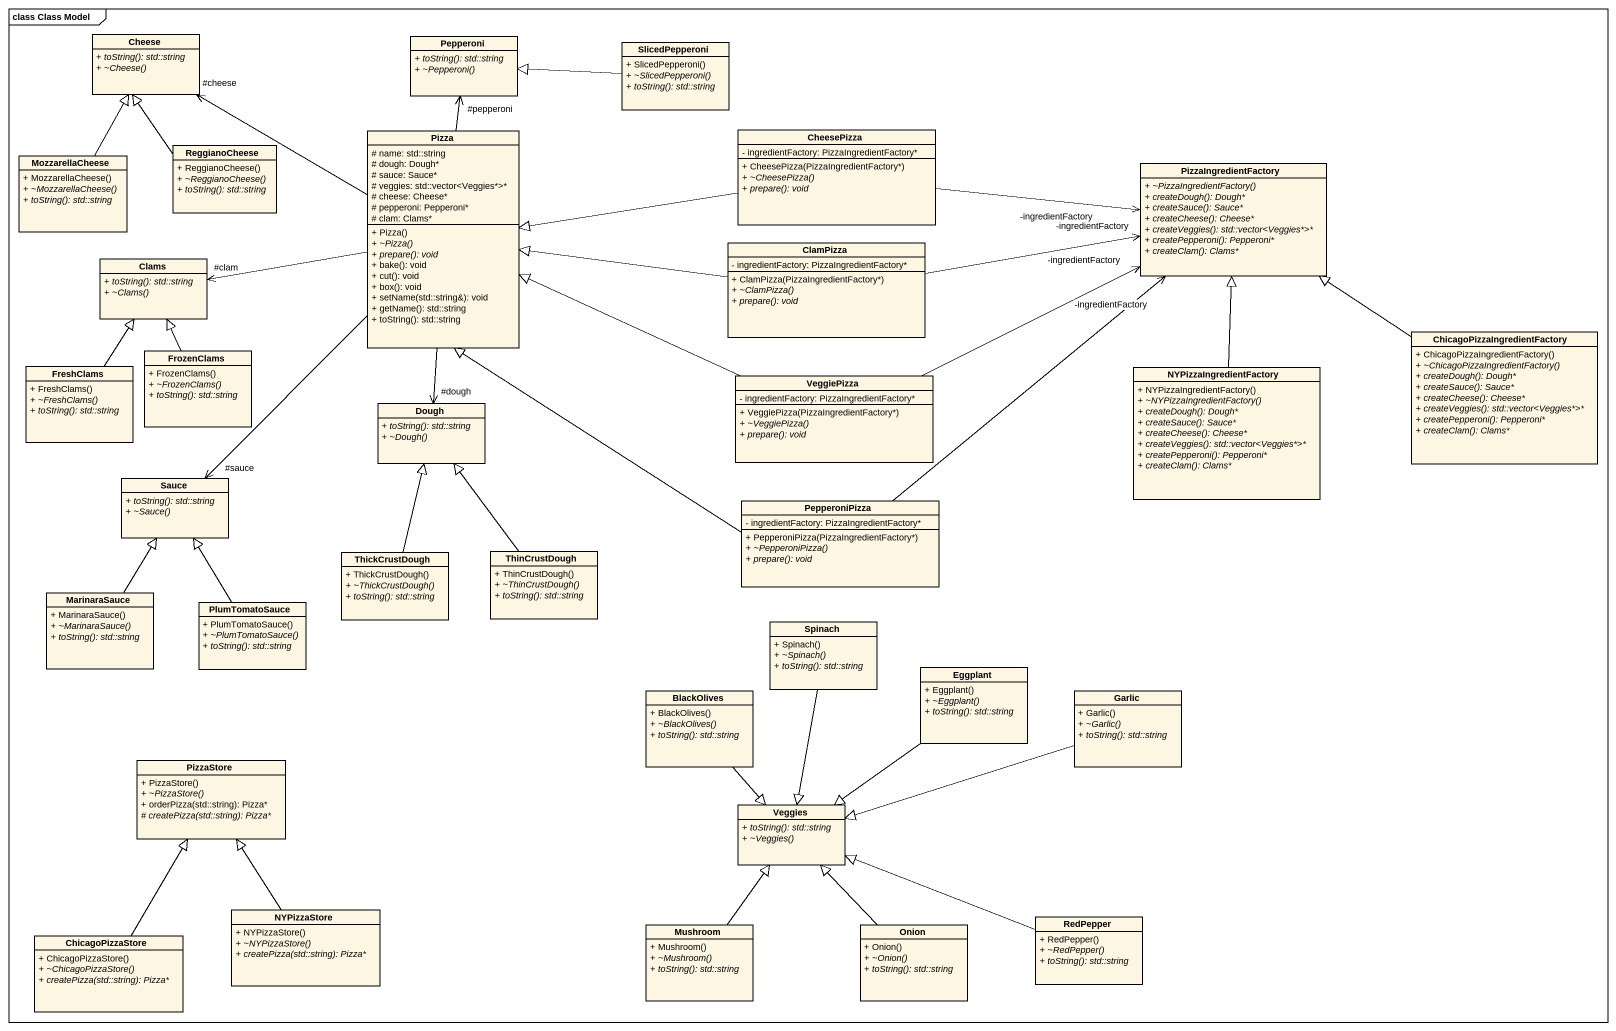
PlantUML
@startuml
mainframe class Class Model
hide circle
hide empty members
skinparam classAttributeIconSize 0
class Cheese {
  {abstract} + toString(): std::string
  {abstract} + ~Cheese()
}
class Pepperoni {
  {abstract} + toString(): std::string
  {abstract} + ~Pepperoni()
}
class SlicedPepperoni {
  + SlicedPepperoni()
  {abstract} + ~SlicedPepperoni()
  {abstract} + toString(): std::string
}
class MozzarellaCheese {
  + MozzarellaCheese()
  {abstract} + ~MozzarellaCheese()
  {abstract} + toString(): std::string
}
class ReggianoCheese {
  + ReggianoCheese()
  {abstract} + ~ReggianoCheese()
  {abstract} + toString(): std::string
}
class Pizza {
  # name: std::string
  # dough: Dough*
  # sauce: Sauce*
  # veggies: std::vector<Veggies*>*
  # cheese: Cheese*
  # pepperoni: Pepperoni*
  # clam: Clams*
  + Pizza()
  {abstract} + ~Pizza()
  {abstract} + prepare(): void
  + bake(): void
  + cut(): void
  + box(): void
  + setName(std::string&): void
  + getName(): std::string
  + toString(): std::string
}
class CheesePizza {
  - ingredientFactory: PizzaIngredientFactory*
  + CheesePizza(PizzaIngredientFactory*)
  {abstract} + ~CheesePizza()
  {abstract} + prepare(): void
}
class PizzaIngredientFactory {
  {abstract} + ~PizzaIngredientFactory()
  {abstract} + createDough(): Dough*
  {abstract} + createSauce(): Sauce*
  {abstract} + createCheese(): Cheese*
  {abstract} + createVeggies(): std::vector<Veggies*>*
  {abstract} + createPepperoni(): Pepperoni*
  {abstract} + createClam(): Clams*
}
class Clams {
  {abstract} + toString(): std::string
  {abstract} + ~Clams()
}
class ClamPizza {
  - ingredientFactory: PizzaIngredientFactory*
  + ClamPizza(PizzaIngredientFactory*)
  {abstract} + ~ClamPizza()
  {abstract} + prepare(): void
}
class FrozenClams {
  + FrozenClams()
  {abstract} + ~FrozenClams()
  {abstract} + toString(): std::string
}
class "ChicagoPizzaIngredientFactory" as ChicagoPizzaIngredientFactor {
  + ChicagoPizzaIngredientFactory()
  {abstract} + ~ChicagoPizzaIngredientFactory()
  {abstract} + createDough(): Dough*
  {abstract} + createSauce(): Sauce*
  {abstract} + createCheese(): Cheese*
  {abstract} + createVeggies(): std::vector<Veggies*>*
  {abstract} + createPepperoni(): Pepperoni*
  {abstract} + createClam(): Clams*
}
class FreshClams {
  + FreshClams()
  {abstract} + ~FreshClams()
  {abstract} + toString(): std::string
}
class VeggiePizza {
  - ingredientFactory: PizzaIngredientFactory*
  + VeggiePizza(PizzaIngredientFactory*)
  {abstract} + ~VeggiePizza()
  {abstract} + prepare(): void
}
class NYPizzaIngredientFactory {
  + NYPizzaIngredientFactory()
  {abstract} + ~NYPizzaIngredientFactory()
  {abstract} + createDough(): Dough*
  {abstract} + createSauce(): Sauce*
  {abstract} + createCheese(): Cheese*
  {abstract} + createVeggies(): std::vector<Veggies*>*
  {abstract} + createPepperoni(): Pepperoni*
  {abstract} + createClam(): Clams*
}
class Dough {
  {abstract} + toString(): std::string
  {abstract} + ~Dough()
}
class Sauce {
  {abstract} + toString(): std::string
  {abstract} + ~Sauce()
}
class PepperoniPizza {
  - ingredientFactory: PizzaIngredientFactory*
  + PepperoniPizza(PizzaIngredientFactory*)
  {abstract} + ~PepperoniPizza()
  {abstract} + prepare(): void
}
class ThickCrustDough {
  + ThickCrustDough()
  {abstract} + ~ThickCrustDough()
  {abstract} + toString(): std::string
}
class ThinCrustDough {
  + ThinCrustDough()
  {abstract} + ~ThinCrustDough()
  {abstract} + toString(): std::string
}
class MarinaraSauce {
  + MarinaraSauce()
  {abstract} + ~MarinaraSauce()
  {abstract} + toString(): std::string
}
class PlumTomatoSauce {
  + PlumTomatoSauce()
  {abstract} + ~PlumTomatoSauce()
  {abstract} + toString(): std::string
}
class Spinach {
  + Spinach()
  {abstract} + ~Spinach()
  {abstract} + toString(): std::string
}
class BlackOlives {
  + BlackOlives()
  {abstract} + ~BlackOlives()
  {abstract} + toString(): std::string
}
class Eggplant {
  + Eggplant()
  {abstract} + ~Eggplant()
  {abstract} + toString(): std::string
}
class Garlic {
  + Garlic()
  {abstract} + ~Garlic()
  {abstract} + toString(): std::string
}
class PizzaStore {
  + PizzaStore()
  {abstract} + ~PizzaStore()
  + orderPizza(std::string): Pizza*
  {abstract} # createPizza(std::string): Pizza*
}
class Veggies {
  {abstract} + toString(): std::string
  {abstract} + ~Veggies()
}
class NYPizzaStore {
  + NYPizzaStore()
  {abstract} + ~NYPizzaStore()
  {abstract} + createPizza(std::string): Pizza*
}
class Mushroom {
  + Mushroom()
  {abstract} + ~Mushroom()
  {abstract} + toString(): std::string
}
class Onion {
  + Onion()
  {abstract} + ~Onion()
  {abstract} + toString(): std::string
}
class RedPepper {
  + RedPepper()
  {abstract} + ~RedPepper()
  {abstract} + toString(): std::string
}
class ChicagoPizzaStore {
  + ChicagoPizzaStore()
  {abstract} + ~ChicagoPizzaStore()
  {abstract} + createPizza(std::string): Pizza*
}
SlicedPepperoni -left-|> Pepperoni
MozzarellaCheese -up-|> Cheese
ReggianoCheese -up-|> Cheese
Pizza -left-> "#cheese" Cheese
Pizza -up-> "#pepperoni" Pepperoni
Pizza -left-> "#clam" Clams
Pizza --> "#dough" Dough
Pizza --> "#sauce" Sauce
CheesePizza -left-|> Pizza
CheesePizza -right-> "-ingredientFactory" PizzaIngredientFactory
ClamPizza -left-|> Pizza
ClamPizza -right-> "-ingredientFactory" PizzaIngredientFactory
FrozenClams -up-|> Clams
ChicagoPizzaIngredientFactor -up-|> PizzaIngredientFactory
FreshClams -up-|> Clams
VeggiePizza -left-|> Pizza
VeggiePizza -right-> "-ingredientFactory" PizzaIngredientFactory
NYPizzaIngredientFactory -up-|> PizzaIngredientFactory
PepperoniPizza -up-|> Pizza
PepperoniPizza -up-> "-ingredientFactory" PizzaIngredientFactory
ThickCrustDough -up-|> Dough
ThinCrustDough -up-|> Dough
MarinaraSauce -up-|> Sauce
PlumTomatoSauce -up-|> Sauce
Spinach --|> Veggies
BlackOlives --|> Veggies
Eggplant --|> Veggies
Garlic -left-|> Veggies
NYPizzaStore -up-|> PizzaStore
Mushroom -up-|> Veggies
Onion -up-|> Veggies
RedPepper -left-|> Veggies
ChicagoPizzaStore -up-|> PizzaStore
@enduml
